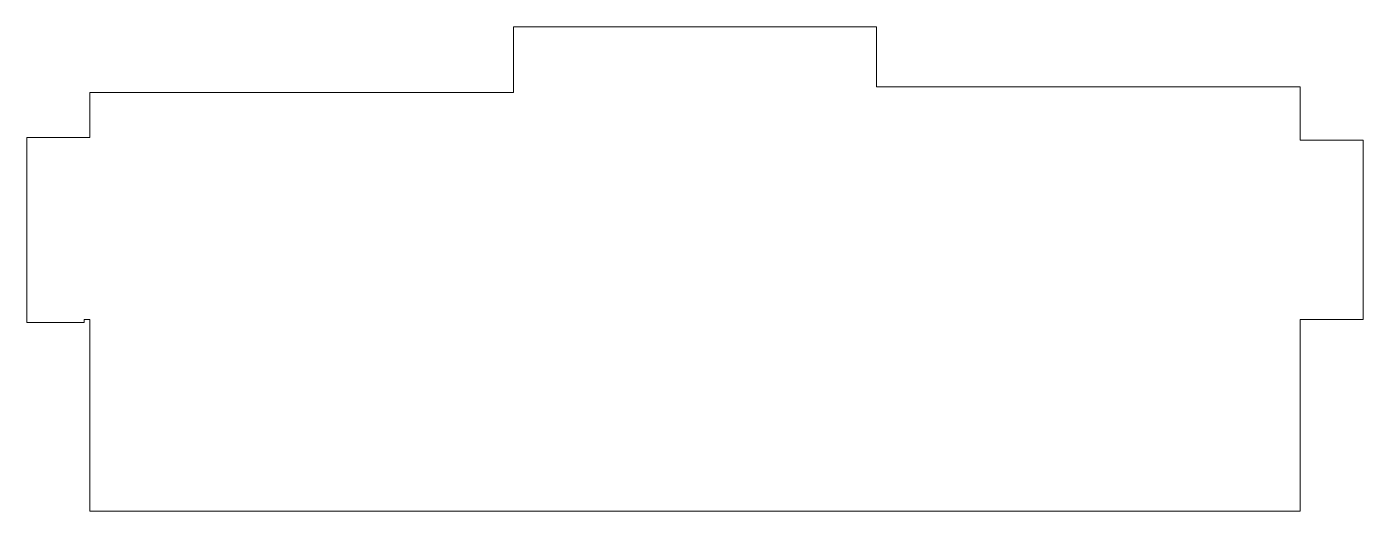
# Model space of a CAD drawing. Header units: millimetres. Extents: x 1.8 to 71.8, y 2.3 to 27.7.
import ezdxf

# ---------------------------------------------------------------- set-up
doc = ezdxf.new("R2010")
doc.units = ezdxf.units.MM

msp = doc.modelspace()

# ---------------------------------------------------------------- linework, layer by layer
at = {"color": 7, "linetype": 'Continuous', "lineweight": 15}
for p, q in [((27.343, 27.676), (46.343, 27.676)), ((27.343, 27.676), (27.343, 27.672)), ((27.343, 27.672), (46.343, 27.672)), ((27.343, 24.226), (27.343, 27.672)), ((46.343, 27.672), (46.343, 27.676)), ((46.343, 24.526), (46.343, 27.672)), ((68.543, 24.526), (46.343, 24.526)), ((68.543, 21.727), (68.543, 24.526)), ((5.143, 24.226), (5.143, 21.877)), ((27.343, 24.226), (5.143, 24.226)), ((1.843, 12.177), (1.843, 21.877)), ((1.843, 21.877), (5.143, 21.877)), ((71.843, 21.727), (68.543, 21.727)), ((71.843, 21.727), (71.843, 12.327)), ((4.843, 12.177), (1.843, 12.177)), ((4.843, 12.327), (5.143, 12.327)), ((4.843, 12.177), (4.843, 12.327)), ((5.143, 12.327), (5.143, 2.281)), ((68.543, 12.327), (71.843, 12.327)), ((68.543, 2.281), (68.543, 12.327)), ((5.143, 2.281), (68.543, 2.281))]:
    msp.add_line(p, q, dxfattribs=at)

doc.saveas('drawing.dxf')
